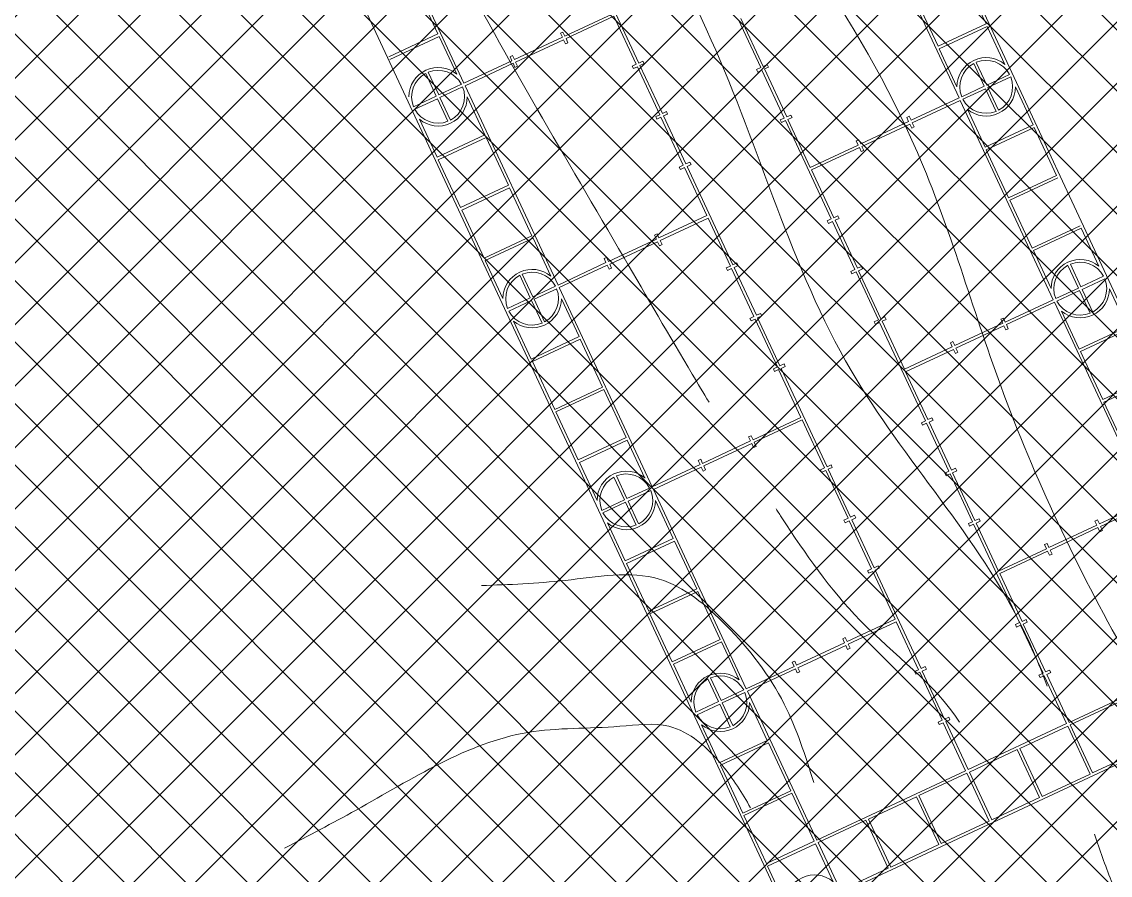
# Model space of a CAD drawing. Header units: millimetres. Extents: x 5637 to 6048, y 3385 to 3927.
# Drawn here: x 5892.07 to 5907.71, y 3613.25 to 3625.51 of the extents above; entities that cross this region are included whole.
import ezdxf

# ---------------------------------------------------------------- set-up
doc = ezdxf.new("R2010")
doc.units = ezdxf.units.MM
doc.layers.add('1', color=19, linetype='Continuous', lineweight=15)
doc.layers.add('hatch', color=253, linetype='Continuous', lineweight=13)
doc.layers.add('Contour Lines', color=253, linetype='Continuous')
doc.layers.add('plants1', color=7, linetype='Continuous', true_color=0x89ee5d)
pattern_1 = [(45, (2816.3681, -1263.7476), (-0.265165043, 0.265165043), []), (135, (2816.3681, -1263.7476), (-0.79549513, 0.265165043), [0.9375, -0.5625])]
pattern_2 = [(45, (2816.3681, -1263.7476), (-0.44194174, 0.44194174), []), (135, (2816.3681, -1263.7476), (-0.44194174, -0.44194174), [])]

# ---------------------------------------------------------------- blocks, each defined once
blk = doc.blocks.new('4125')
at = {"lineweight": 20, "ltscale": 0.5}
for p, q in [((3321.433, 4942.257), (3328.195, 4927.756)), ((3322.032, 4938.983), (3323.368, 4936.119)), ((3320.908, 4924.358), (3314.146, 4938.859)), ((3316.251, 4936.332), (3315.254, 4938.471)), ((3318.765, 4936.621), (3318.105, 4938.035)), ((3323.434, 4937.871), (3323.755, 4937.182)), ((3315.877, 4937.04), (3315.556, 4937.729)), ((3322.745, 4937.55), (3323.066, 4936.861)), ((3318.39, 4937.329), (3317.701, 4937.008)), ((3318.407, 4937.293), (3317.718, 4936.972)), ((3318.728, 4936.604), (3318.407, 4937.293)), ((3320.195, 4937.244), (3320.516, 4936.555)), ((3320.232, 4937.261), (3320.553, 4936.572)), ((3323.066, 4936.861), (3323.755, 4937.182)), ((3315.17, 4936.71), (3315.877, 4937.04)), ((3317.674, 4937.066), (3317.638, 4937.049)), ((3317.638, 4937.049), (3317.665, 4936.991)), ((3317.674, 4937.066), (3317.701, 4937.008)), ((3323.083, 4936.825), (3323.772, 4937.146)), ((3323.772, 4937.146), (3324.026, 4936.601)), ((3315.187, 4936.674), (3315.894, 4937.004)), ((3316.148, 4936.459), (3315.894, 4937.004)), ((3317.665, 4936.991), (3316.976, 4936.67)), ((3317.682, 4936.955), (3316.993, 4936.633)), ((3317.682, 4936.955), (3317.709, 4936.896)), ((3317.745, 4936.913), (3317.709, 4936.896)), ((3317.718, 4936.972), (3317.745, 4936.913)), ((3316.949, 4936.728), (3316.913, 4936.711)), ((3316.913, 4936.711), (3316.94, 4936.653)), ((3316.949, 4936.728), (3316.976, 4936.67)), ((3323.083, 4936.825), (3323.337, 4936.28)), ((3316.94, 4936.653), (3316.251, 4936.332)), ((3316.957, 4936.617), (3316.268, 4936.295)), ((3316.957, 4936.617), (3316.984, 4936.558)), ((3317.02, 4936.575), (3316.984, 4936.558)), ((3316.993, 4936.633), (3317.02, 4936.575)), ((3318.728, 4936.604), (3318.67, 4936.577)), ((3318.687, 4936.541), (3318.67, 4936.577)), ((3318.745, 4936.568), (3318.687, 4936.541)), ((3319.066, 4935.879), (3318.745, 4936.568)), ((3318.823, 4936.648), (3318.765, 4936.621)), ((3318.84, 4936.612), (3318.781, 4936.585)), ((3319.103, 4935.896), (3318.781, 4936.585)), ((3318.84, 4936.612), (3318.823, 4936.648)), ((3320.516, 4936.555), (3320.458, 4936.528)), ((3320.611, 4936.599), (3320.553, 4936.572)), ((3320.628, 4936.563), (3320.57, 4936.536)), ((3320.57, 4936.536), (3320.891, 4935.847)), ((3320.628, 4936.563), (3320.611, 4936.599)), ((3323.73, 4936.288), (3323.578, 4936.614)), ((3323.767, 4936.305), (3323.615, 4936.631)), ((3315.853, 4936.146), (3315.701, 4936.471)), ((3315.853, 4936.146), (3315.701, 4936.471)), ((3315.889, 4936.163), (3315.737, 4936.488)), ((3320.475, 4936.492), (3320.458, 4936.528)), ((3320.533, 4936.519), (3320.475, 4936.492)), ((3320.533, 4936.519), (3320.855, 4935.83)), ((3324.092, 4936.457), (3323.767, 4936.305)), ((3324.109, 4936.421), (3323.783, 4936.269)), ((3316.215, 4936.315), (3315.889, 4936.163)), ((3316.231, 4936.278), (3315.906, 4936.126)), ((3317.604, 4933.431), (3316.268, 4936.295)), ((3323.73, 4936.288), (3323.405, 4936.136)), ((3323.747, 4936.252), (3323.421, 4936.1)), ((3323.899, 4935.926), (3323.747, 4936.252)), ((3323.935, 4935.943), (3323.783, 4936.269)), ((3324.177, 4936.277), (3324.431, 4935.732)), ((3315.853, 4936.146), (3315.527, 4935.994)), ((3315.869, 4936.109), (3315.544, 4935.958)), ((3316.021, 4935.784), (3315.869, 4936.109)), ((3316.021, 4935.784), (3315.869, 4936.109)), ((3316.058, 4935.801), (3315.906, 4936.126)), ((3316.553, 4935.59), (3316.299, 4936.134)), ((3323.368, 4936.119), (3322.679, 4935.798)), ((3323.385, 4936.083), (3322.695, 4935.762)), ((3323.385, 4936.083), (3324.72, 4933.219)), ((3319.161, 4935.923), (3319.103, 4935.896)), ((3319.178, 4935.887), (3319.161, 4935.923)), ((3323.488, 4935.956), (3323.742, 4935.411)), ((3315.864, 4935.269), (3315.61, 4935.813)), ((3319.066, 4935.879), (3319.008, 4935.852)), ((3319.025, 4935.816), (3319.008, 4935.852)), ((3319.083, 4935.843), (3319.025, 4935.816)), ((3319.404, 4935.154), (3319.083, 4935.843)), ((3319.178, 4935.887), (3319.12, 4935.86)), ((3319.441, 4935.171), (3319.12, 4935.86)), ((3320.855, 4935.83), (3320.796, 4935.803)), ((3320.813, 4935.767), (3320.796, 4935.803)), ((3320.871, 4935.794), (3320.813, 4935.767)), ((3320.871, 4935.794), (3321.531, 4934.38)), ((3320.949, 4935.874), (3320.891, 4935.847)), ((3320.966, 4935.838), (3320.908, 4935.811)), ((3320.908, 4935.811), (3321.229, 4935.122)), ((3320.966, 4935.838), (3320.949, 4935.874)), ((3322.642, 4935.781), (3321.954, 4935.46)), ((3322.651, 4935.856), (3322.615, 4935.839)), ((3322.615, 4935.839), (3322.642, 4935.781)), ((3322.651, 4935.856), (3322.679, 4935.798)), ((3322.695, 4935.762), (3322.723, 4935.703)), ((3322.659, 4935.745), (3321.97, 4935.424)), ((3322.659, 4935.745), (3322.686, 4935.686)), ((3322.723, 4935.703), (3322.686, 4935.686)), ((3323.742, 4935.411), (3324.431, 4935.732)), ((3323.759, 4935.375), (3324.448, 4935.696)), ((3324.448, 4935.696), (3324.769, 4935.007)), ((3315.864, 4935.269), (3316.553, 4935.59)), ((3315.881, 4935.232), (3316.57, 4935.553)), ((3316.891, 4934.865), (3316.57, 4935.553)), ((3321.917, 4935.443), (3321.229, 4935.122)), ((3321.926, 4935.518), (3321.89, 4935.501)), ((3321.89, 4935.501), (3321.917, 4935.443)), ((3321.926, 4935.518), (3321.954, 4935.46)), ((3321.934, 4935.407), (3321.246, 4935.086)), ((3321.934, 4935.407), (3321.961, 4935.348)), ((3321.998, 4935.365), (3321.961, 4935.348)), ((3321.97, 4935.424), (3321.998, 4935.365)), ((3323.759, 4935.375), (3324.08, 4934.686)), ((3316.202, 4934.543), (3315.881, 4935.232)), ((3319.404, 4935.154), (3319.346, 4935.127)), ((3319.499, 4935.198), (3319.441, 4935.171)), ((3319.516, 4935.162), (3319.458, 4935.135)), ((3320.117, 4933.721), (3319.458, 4935.135)), ((3319.516, 4935.162), (3319.499, 4935.198)), ((3319.363, 4935.09), (3319.346, 4935.127)), ((3319.421, 4935.118), (3319.363, 4935.09)), ((3319.743, 4934.429), (3319.421, 4935.118)), ((3321.246, 4935.086), (3321.567, 4934.397)), ((3324.08, 4934.686), (3324.769, 4935.007)), ((3324.097, 4934.65), (3324.786, 4934.971)), ((3316.202, 4934.543), (3316.891, 4934.865)), ((3316.219, 4934.507), (3316.908, 4934.828)), ((3317.229, 4934.14), (3316.908, 4934.828)), ((3316.541, 4933.818), (3316.219, 4934.507)), ((3324.097, 4934.65), (3324.418, 4933.961)), ((3319.743, 4934.429), (3319.054, 4934.108)), ((3319.759, 4934.393), (3319.071, 4934.071)), ((3320.081, 4933.704), (3319.759, 4934.393)), ((3321.531, 4934.38), (3321.472, 4934.353)), ((3321.489, 4934.317), (3321.472, 4934.353)), ((3321.625, 4934.424), (3321.567, 4934.397)), ((3321.642, 4934.388), (3321.584, 4934.361)), ((3321.584, 4934.361), (3321.905, 4933.672)), ((3321.642, 4934.388), (3321.625, 4934.424)), ((3321.548, 4934.344), (3321.489, 4934.317)), ((3321.548, 4934.344), (3321.869, 4933.655)), ((3324.418, 4933.961), (3325.107, 4934.282)), ((3324.435, 4933.925), (3325.124, 4934.246)), ((3325.124, 4934.246), (3325.378, 4933.701)), ((3316.541, 4933.818), (3317.229, 4934.14)), ((3316.557, 4933.782), (3317.246, 4934.103)), ((3317.5, 4933.559), (3317.246, 4934.103)), ((3319.018, 4934.091), (3318.329, 4933.77)), ((3319.034, 4934.054), (3318.346, 4933.733)), ((3319.027, 4934.166), (3318.99, 4934.149)), ((3318.99, 4934.149), (3319.018, 4934.091)), ((3319.027, 4934.166), (3319.054, 4934.108)), ((3319.034, 4934.054), (3319.062, 4933.996)), ((3319.071, 4934.071), (3319.098, 4934.013)), ((3319.098, 4934.013), (3319.062, 4933.996)), ((3324.435, 4933.925), (3324.689, 4933.38)), ((3316.811, 4933.237), (3316.557, 4933.782)), ((3318.292, 4933.753), (3317.604, 4933.431)), ((3318.302, 4933.828), (3318.265, 4933.811)), ((3318.265, 4933.811), (3318.292, 4933.753)), ((3318.302, 4933.828), (3318.329, 4933.77)), ((3318.346, 4933.733), (3318.373, 4933.675)), ((3320.175, 4933.748), (3320.117, 4933.721)), ((3320.192, 4933.712), (3320.175, 4933.748)), ((3325.119, 4933.405), (3324.967, 4933.731)), ((3317.205, 4933.246), (3317.053, 4933.571)), ((3317.241, 4933.262), (3317.089, 4933.588)), ((3318.309, 4933.716), (3317.621, 4933.395)), ((3318.309, 4933.716), (3318.337, 4933.658)), ((3318.373, 4933.675), (3318.337, 4933.658)), ((3320.081, 4933.704), (3320.022, 4933.677)), ((3320.039, 4933.64), (3320.022, 4933.677)), ((3320.098, 4933.668), (3320.039, 4933.64)), ((3320.419, 4932.979), (3320.098, 4933.668)), ((3320.192, 4933.712), (3320.134, 4933.684)), ((3320.455, 4932.996), (3320.134, 4933.684)), ((3321.869, 4933.655), (3321.811, 4933.628)), ((3321.827, 4933.592), (3321.811, 4933.628)), ((3321.886, 4933.619), (3321.827, 4933.592)), ((3321.886, 4933.619), (3322.207, 4932.93)), ((3321.963, 4933.699), (3321.905, 4933.672)), ((3321.98, 4933.663), (3321.922, 4933.636)), ((3321.922, 4933.636), (3322.243, 4932.947)), ((3321.98, 4933.663), (3321.963, 4933.699)), ((3325.083, 4933.388), (3324.931, 4933.714)), ((3317.567, 4933.414), (3317.241, 4933.262)), ((3325.445, 4933.557), (3325.119, 4933.405)), ((3325.462, 4933.521), (3325.136, 4933.369)), ((3317.584, 4933.378), (3317.258, 4933.226)), ((3318.956, 4930.531), (3317.621, 4933.395)), ((3325.083, 4933.388), (3324.757, 4933.236)), ((3325.1, 4933.352), (3324.774, 4933.2)), ((3325.252, 4933.026), (3325.1, 4933.352)), ((3325.288, 4933.043), (3325.136, 4933.369)), ((3325.529, 4933.377), (3325.783, 4932.832)), ((3317.205, 4933.246), (3316.879, 4933.094)), ((3317.222, 4933.209), (3316.896, 4933.057)), ((3317.374, 4932.883), (3317.222, 4933.209)), ((3317.41, 4932.9), (3317.258, 4933.226)), ((3317.906, 4932.69), (3317.651, 4933.234)), ((3324.72, 4933.219), (3324.031, 4932.898)), ((3324.737, 4933.183), (3324.048, 4932.862)), ((3324.737, 4933.183), (3326.073, 4930.319)), ((3320.419, 4932.979), (3320.36, 4932.952)), ((3320.377, 4932.915), (3320.36, 4932.952)), ((3320.436, 4932.942), (3320.377, 4932.915)), ((3320.757, 4932.254), (3320.436, 4932.942)), ((3320.513, 4933.023), (3320.455, 4932.996)), ((3320.53, 4932.987), (3320.472, 4932.959)), ((3320.793, 4932.271), (3320.472, 4932.959)), ((3320.53, 4932.987), (3320.513, 4933.023)), ((3322.301, 4932.974), (3322.243, 4932.947)), ((3322.318, 4932.938), (3322.26, 4932.911)), ((3322.318, 4932.938), (3322.301, 4932.974)), ((3324.004, 4932.956), (3323.968, 4932.939)), ((3323.968, 4932.939), (3323.995, 4932.881)), ((3324.004, 4932.956), (3324.031, 4932.898)), ((3324.84, 4933.056), (3325.095, 4932.511)), ((3317.217, 4932.368), (3316.963, 4932.913)), ((3322.207, 4932.93), (3322.149, 4932.903)), ((3322.166, 4932.866), (3322.149, 4932.903)), ((3322.224, 4932.894), (3322.166, 4932.866)), ((3322.224, 4932.894), (3322.883, 4931.48)), ((3322.26, 4932.911), (3322.581, 4932.222)), ((3323.995, 4932.881), (3323.306, 4932.56)), ((3324.012, 4932.845), (3323.323, 4932.524)), ((3324.012, 4932.845), (3324.039, 4932.786)), ((3324.075, 4932.803), (3324.039, 4932.786)), ((3324.048, 4932.862), (3324.075, 4932.803)), ((3325.095, 4932.511), (3325.783, 4932.832)), ((3325.111, 4932.475), (3325.8, 4932.796)), ((3317.217, 4932.368), (3317.906, 4932.69)), ((3317.234, 4932.332), (3317.922, 4932.653)), ((3318.244, 4931.964), (3317.922, 4932.653)), ((3323.27, 4932.543), (3322.581, 4932.222)), ((3323.287, 4932.507), (3322.598, 4932.185)), ((3323.279, 4932.618), (3323.243, 4932.601)), ((3323.243, 4932.601), (3323.27, 4932.543)), ((3323.279, 4932.618), (3323.306, 4932.56)), ((3323.287, 4932.507), (3323.314, 4932.448)), ((3323.323, 4932.524), (3323.35, 4932.465)), ((3325.111, 4932.475), (3325.433, 4931.786)), ((3317.555, 4931.643), (3317.234, 4932.332)), ((3323.35, 4932.465), (3323.314, 4932.448)), ((3320.757, 4932.254), (3320.699, 4932.227)), ((3320.715, 4932.19), (3320.699, 4932.227)), ((3320.774, 4932.217), (3320.715, 4932.19)), ((3321.095, 4931.529), (3320.774, 4932.217)), ((3320.851, 4932.298), (3320.793, 4932.271)), ((3320.868, 4932.262), (3320.81, 4932.234)), ((3321.469, 4930.821), (3320.81, 4932.234)), ((3320.868, 4932.262), (3320.851, 4932.298)), ((3322.598, 4932.185), (3322.919, 4931.497)), ((3325.433, 4931.786), (3326.121, 4932.107)), ((3325.45, 4931.75), (3326.138, 4932.071)), ((3317.555, 4931.643), (3318.244, 4931.964)), ((3317.572, 4931.607), (3318.261, 4931.928)), ((3318.582, 4931.239), (3318.261, 4931.928)), ((3325.45, 4931.75), (3325.771, 4931.061)), ((3317.893, 4930.918), (3317.572, 4931.607)), ((3321.095, 4931.529), (3320.406, 4931.207)), ((3321.112, 4931.492), (3320.423, 4931.171)), ((3321.433, 4930.804), (3321.112, 4931.492)), ((3322.883, 4931.48), (3322.825, 4931.453)), ((3322.842, 4931.416), (3322.825, 4931.453)), ((3322.9, 4931.444), (3322.842, 4931.416)), ((3322.9, 4931.444), (3323.221, 4930.755)), ((3322.978, 4931.524), (3322.919, 4931.497)), ((3322.995, 4931.488), (3322.936, 4931.46)), ((3322.936, 4931.46), (3323.257, 4930.772)), ((3322.995, 4931.488), (3322.978, 4931.524)), ((3317.893, 4930.918), (3318.582, 4931.239)), ((3320.379, 4931.266), (3320.343, 4931.249)), ((3320.343, 4931.249), (3320.37, 4931.191)), ((3320.379, 4931.266), (3320.406, 4931.207)), ((3317.91, 4930.882), (3318.599, 4931.203)), ((3318.853, 4930.658), (3318.599, 4931.203)), ((3320.37, 4931.191), (3319.681, 4930.869)), ((3320.387, 4931.154), (3319.698, 4930.833)), ((3320.387, 4931.154), (3320.414, 4931.096)), ((3320.45, 4931.113), (3320.414, 4931.096)), ((3320.423, 4931.171), (3320.45, 4931.113)), ((3319.654, 4930.928), (3319.618, 4930.911)), ((3319.618, 4930.911), (3319.645, 4930.852)), ((3319.654, 4930.928), (3319.681, 4930.869)), ((3318.164, 4930.337), (3317.91, 4930.882)), ((3319.645, 4930.852), (3318.956, 4930.531)), ((3319.662, 4930.816), (3318.973, 4930.495)), ((3319.662, 4930.816), (3319.689, 4930.758)), ((3319.725, 4930.775), (3319.689, 4930.758)), ((3319.698, 4930.833), (3319.725, 4930.775)), ((3321.433, 4930.804), (3321.375, 4930.776)), ((3321.392, 4930.74), (3321.375, 4930.776)), ((3321.45, 4930.767), (3321.392, 4930.74)), ((3321.771, 4930.079), (3321.45, 4930.767)), ((3321.528, 4930.848), (3321.469, 4930.821)), ((3321.544, 4930.811), (3321.486, 4930.784)), ((3321.807, 4930.095), (3321.486, 4930.784)), ((3321.544, 4930.811), (3321.528, 4930.848)), ((3323.221, 4930.755), (3323.163, 4930.728)), ((3323.316, 4930.799), (3323.257, 4930.772)), ((3323.333, 4930.763), (3323.274, 4930.735)), ((3323.333, 4930.763), (3323.316, 4930.799)), ((3318.557, 4930.345), (3318.405, 4930.671)), ((3318.594, 4930.362), (3318.442, 4930.688)), ((3323.18, 4930.691), (3323.163, 4930.728)), ((3323.238, 4930.719), (3323.18, 4930.691)), ((3323.238, 4930.719), (3323.559, 4930.03)), ((3323.274, 4930.735), (3323.596, 4930.047)), ((3318.919, 4930.514), (3318.594, 4930.362)), ((3318.936, 4930.478), (3318.61, 4930.326)), ((3320.308, 4927.631), (3318.973, 4930.495)), ((3318.557, 4930.345), (3318.231, 4930.193)), ((3318.574, 4930.309), (3318.248, 4930.157)), ((3318.726, 4929.983), (3318.574, 4930.309)), ((3318.762, 4930), (3318.61, 4930.326)), ((3319.258, 4929.789), (3319.004, 4930.334)), ((3326.073, 4930.319), (3325.384, 4929.998)), ((3326.089, 4930.283), (3325.401, 4929.962)), ((3321.866, 4930.123), (3321.807, 4930.095)), ((3321.883, 4930.086), (3321.866, 4930.123)), ((3318.569, 4929.468), (3318.315, 4930.013)), ((3321.771, 4930.079), (3321.713, 4930.051)), ((3321.73, 4930.015), (3321.713, 4930.051)), ((3321.788, 4930.042), (3321.73, 4930.015)), ((3322.109, 4929.354), (3321.788, 4930.042)), ((3321.883, 4930.086), (3321.824, 4930.059)), ((3322.145, 4929.37), (3321.824, 4930.059)), ((3323.559, 4930.03), (3323.501, 4930.003)), ((3323.518, 4929.966), (3323.501, 4930.003)), ((3323.576, 4929.993), (3323.518, 4929.966)), ((3323.576, 4929.993), (3324.235, 4928.58)), ((3323.654, 4930.074), (3323.596, 4930.047)), ((3323.671, 4930.038), (3323.612, 4930.01)), ((3323.612, 4930.01), (3323.934, 4929.322)), ((3323.671, 4930.038), (3323.654, 4930.074)), ((3325.347, 4929.981), (3324.659, 4929.66)), ((3325.357, 4930.056), (3325.32, 4930.039)), ((3325.32, 4930.039), (3325.347, 4929.981)), ((3325.357, 4930.056), (3325.384, 4929.998)), ((3325.364, 4929.945), (3324.676, 4929.623)), ((3325.364, 4929.945), (3325.392, 4929.886)), ((3325.428, 4929.903), (3325.392, 4929.886)), ((3325.401, 4929.962), (3325.428, 4929.903)), ((3318.569, 4929.468), (3319.258, 4929.789)), ((3318.586, 4929.432), (3319.275, 4929.753)), ((3319.596, 4929.064), (3319.275, 4929.753)), ((3324.632, 4929.718), (3324.595, 4929.701)), ((3324.595, 4929.701), (3324.622, 4929.643)), ((3324.632, 4929.718), (3324.659, 4929.66)), ((3324.622, 4929.643), (3323.934, 4929.322)), ((3324.639, 4929.607), (3323.951, 4929.285)), ((3324.639, 4929.607), (3324.667, 4929.548)), ((3324.703, 4929.565), (3324.667, 4929.548)), ((3324.676, 4929.623), (3324.703, 4929.565)), ((3318.907, 4928.743), (3318.586, 4929.432)), ((3322.109, 4929.354), (3322.051, 4929.326)), ((3322.204, 4929.398), (3322.145, 4929.37)), ((3322.221, 4929.361), (3322.162, 4929.334)), ((3322.221, 4929.361), (3322.204, 4929.398)), ((3322.068, 4929.29), (3322.051, 4929.326)), ((3322.126, 4929.317), (3322.068, 4929.29)), ((3322.447, 4928.628), (3322.126, 4929.317)), ((3322.822, 4927.92), (3322.162, 4929.334)), ((3323.951, 4929.285), (3324.272, 4928.597)), ((3318.907, 4928.743), (3319.596, 4929.064)), ((3318.924, 4928.707), (3319.613, 4929.028)), ((3319.934, 4928.339), (3319.613, 4929.028)), ((3319.245, 4928.018), (3318.924, 4928.707)), ((3322.447, 4928.628), (3321.759, 4928.307)), ((3322.464, 4928.592), (3321.775, 4928.271)), ((3322.785, 4927.903), (3322.464, 4928.592)), ((3324.235, 4928.58), (3324.177, 4928.552)), ((3324.33, 4928.624), (3324.272, 4928.597)), ((3324.347, 4928.587), (3324.289, 4928.56)), ((3324.289, 4928.56), (3324.61, 4927.871)), ((3324.347, 4928.587), (3324.33, 4928.624)), ((3324.194, 4928.516), (3324.177, 4928.552)), ((3324.252, 4928.543), (3324.194, 4928.516)), ((3324.252, 4928.543), (3324.574, 4927.855)), ((3319.245, 4928.018), (3319.934, 4928.339)), ((3319.262, 4927.982), (3319.951, 4928.303)), ((3320.205, 4927.758), (3319.951, 4928.303)), ((3321.722, 4928.29), (3321.033, 4927.969)), ((3321.739, 4928.254), (3321.05, 4927.933)), ((3321.731, 4928.366), (3321.695, 4928.349)), ((3321.695, 4928.349), (3321.722, 4928.29)), ((3321.731, 4928.366), (3321.759, 4928.307)), ((3321.739, 4928.254), (3321.766, 4928.196)), ((3321.775, 4928.271), (3321.803, 4928.213)), ((3321.803, 4928.213), (3321.766, 4928.196)), ((3327.087, 4928.144), (3324.948, 4927.146)), ((3319.516, 4927.437), (3319.262, 4927.982)), ((3320.997, 4927.952), (3320.308, 4927.631)), ((3321.006, 4928.027), (3320.97, 4928.011)), ((3320.97, 4928.011), (3320.997, 4927.952)), ((3321.006, 4928.027), (3321.033, 4927.969)), ((3321.05, 4927.933), (3321.078, 4927.875)), ((3322.88, 4927.948), (3322.822, 4927.92)), ((3322.897, 4927.911), (3322.88, 4927.948)), ((3319.946, 4927.462), (3319.794, 4927.788)), ((3321.014, 4927.916), (3320.325, 4927.595)), ((3321.014, 4927.916), (3321.041, 4927.858)), ((3321.078, 4927.875), (3321.041, 4927.858)), ((3322.785, 4927.903), (3322.727, 4927.876)), ((3322.744, 4927.84), (3322.727, 4927.876)), ((3322.802, 4927.867), (3322.744, 4927.84)), ((3323.123, 4927.178), (3322.802, 4927.867)), ((3322.897, 4927.911), (3322.839, 4927.884)), ((3323.16, 4927.195), (3322.839, 4927.884)), ((3324.574, 4927.855), (3324.515, 4927.827)), ((3324.532, 4927.791), (3324.515, 4927.827)), ((3324.59, 4927.818), (3324.532, 4927.791)), ((3324.59, 4927.818), (3324.912, 4927.13)), ((3324.668, 4927.899), (3324.61, 4927.871)), ((3324.685, 4927.862), (3324.627, 4927.835)), ((3324.627, 4927.835), (3324.948, 4927.146)), ((3324.685, 4927.862), (3324.668, 4927.899)), ((3319.91, 4927.445), (3319.758, 4927.771)), ((3320.272, 4927.614), (3319.946, 4927.462)), ((3320.289, 4927.578), (3319.963, 4927.426)), ((3321.323, 4925.456), (3320.325, 4927.595)), ((3319.91, 4927.445), (3319.584, 4927.293)), ((3319.927, 4927.409), (3319.601, 4927.257)), ((3320.078, 4927.083), (3319.927, 4927.409)), ((3320.115, 4927.1), (3319.963, 4927.426)), ((3320.61, 4926.889), (3320.356, 4927.434)), ((3327.442, 4927.383), (3321.677, 4924.694)), ((3325.654, 4927.431), (3324.965, 4927.11)), ((3323.123, 4927.178), (3323.065, 4927.151)), ((3323.082, 4927.115), (3323.065, 4927.151)), ((3323.218, 4927.222), (3323.16, 4927.195)), ((3323.235, 4927.186), (3323.177, 4927.159)), ((3323.498, 4926.47), (3323.177, 4927.159)), ((3323.235, 4927.186), (3323.218, 4927.222)), ((3319.921, 4926.568), (3319.667, 4927.113)), ((3323.14, 4927.142), (3323.082, 4927.115)), ((3323.462, 4926.453), (3323.14, 4927.142)), ((3324.912, 4927.13), (3323.498, 4926.47)), ((3324.929, 4927.093), (3324.24, 4926.772)), ((3324.929, 4927.093), (3325.25, 4926.404)), ((3324.965, 4927.11), (3325.286, 4926.421)), ((3319.921, 4926.568), (3320.61, 4926.889)), ((3319.938, 4926.532), (3320.627, 4926.853)), ((3320.948, 4926.164), (3320.627, 4926.853)), ((3324.204, 4926.755), (3323.515, 4926.434)), ((3324.204, 4926.755), (3324.525, 4926.066)), ((3324.24, 4926.772), (3324.561, 4926.083)), ((3325.975, 4926.743), (3325.286, 4926.421)), ((3320.26, 4925.843), (3319.938, 4926.532)), ((3323.462, 4926.453), (3321.323, 4925.456)), ((3323.478, 4926.417), (3322.79, 4926.096)), ((3323.8, 4925.728), (3323.478, 4926.417)), ((3323.836, 4925.745), (3323.515, 4926.434)), ((3325.25, 4926.404), (3324.561, 4926.083)), ((3320.26, 4925.843), (3320.948, 4926.164)), ((3320.276, 4925.807), (3320.965, 4926.128)), ((3321.286, 4925.439), (3320.965, 4926.128)), ((3322.753, 4926.079), (3322.065, 4925.758)), ((3322.753, 4926.079), (3323.075, 4925.39)), ((3322.79, 4926.096), (3323.111, 4925.407)), ((3324.525, 4926.066), (3323.836, 4925.745)), ((3320.598, 4925.118), (3320.276, 4925.807)), ((3322.028, 4925.741), (3321.34, 4925.42)), ((3322.028, 4925.741), (3322.35, 4925.052)), ((3322.065, 4925.758), (3322.386, 4925.069)), ((3323.8, 4925.728), (3323.111, 4925.407)), ((3321.286, 4925.439), (3320.598, 4925.118)), ((3321.303, 4925.403), (3320.615, 4925.082)), ((3321.557, 4924.858), (3321.303, 4925.403)), ((3321.661, 4924.731), (3321.34, 4925.42)), ((3323.075, 4925.39), (3322.386, 4925.069)), ((3320.869, 4924.537), (3320.615, 4925.082)), ((3322.35, 4925.052), (3321.661, 4924.731))]:
    blk.add_line(p, q, dxfattribs=at)
for centre, radius, start, end in [((3323.757, 4936.279), 0.42, 50.2088, 179.7912), ((3315.879, 4936.136), 0.42, 50.2088, 179.7912), ((3323.757, 4936.279), 0.38, 118.017, 201.983), ((3323.757, 4936.279), 0.38, 28.017, 111.983), ((3315.879, 4936.136), 0.38, 118.017, 201.983), ((3315.879, 4936.136), 0.38, 28.017, 111.983), ((3323.757, 4936.279), 0.38, 298.017, 21.983), ((3315.879, 4936.136), 0.38, 298.017, 21.983), ((3323.757, 4936.279), 0.42, 230.2088, 359.7912), ((3315.879, 4936.136), 0.42, 230.2088, 359.7912), ((3323.757, 4936.279), 0.38, 208.017, 291.983), ((3315.879, 4936.136), 0.38, 208.017, 291.983), ((3325.109, 4933.379), 0.42, 50.2088, 179.7912), ((3325.109, 4933.379), 0.38, 28.017, 111.983), ((3317.231, 4933.236), 0.42, 50.2088, 179.7912), ((3317.231, 4933.236), 0.38, 118.017, 201.983), ((3317.231, 4933.236), 0.38, 28.017, 111.983), ((3325.109, 4933.379), 0.38, 118.017, 201.983), ((3325.109, 4933.379), 0.38, 298.017, 21.983), ((3317.231, 4933.236), 0.38, 298.017, 21.983), ((3325.109, 4933.379), 0.42, 230.2088, 359.7912), ((3317.231, 4933.236), 0.42, 230.2088, 359.7912), ((3325.109, 4933.379), 0.38, 208.017, 291.983), ((3317.231, 4933.236), 0.38, 208.017, 291.983), ((3318.584, 4930.336), 0.42, 50.2088, 179.7912), ((3318.584, 4930.336), 0.38, 118.017, 201.983), ((3318.584, 4930.336), 0.38, 28.017, 111.983), ((3318.584, 4930.336), 0.38, 298.017, 21.983), ((3318.584, 4930.336), 0.42, 230.2088, 359.7912), ((3318.584, 4930.336), 0.38, 208.017, 291.983), ((3319.936, 4927.435), 0.42, 50.2088, 179.7912), ((3319.936, 4927.435), 0.38, 28.017, 111.983), ((3319.936, 4927.435), 0.38, 118.017, 201.983), ((3319.936, 4927.435), 0.38, 298.017, 21.983), ((3319.936, 4927.435), 0.42, 230.2088, 359.7912), ((3319.936, 4927.435), 0.38, 208.017, 291.983), ((3321.289, 4924.535), 0.42, 50.2088, 179.7912)]:
    blk.add_arc(centre, radius, start, end, dxfattribs=at)

msp = doc.modelspace()

# ---------------------------------------------------------------- hatches: boundary and pattern name
at = {"layer": 'hatch'}
h = msp.add_hatch(dxfattribs=at)
h.set_pattern_fill('ANSI37', color=256, scale=5, style=0)
h.set_pattern_definition(pattern_2)
edge = h.paths.add_edge_path()
edge.add_line((5825.959, 3727.53), (5824.661, 3726.848))
edge.add_line((5824.661, 3726.848), (5824.633, 3726.83))
edge.add_line((5824.633, 3726.83), (5832.542, 3710.894))
edge.add_arc((5842.826, 3718.231), 12.633, 215.5093, 246.4014)
edge.add_line((5837.769, 3706.655), (5873.946, 3691.476))
edge.add_arc((5876.095, 3696.599), 5.556, 247.2383, 292.4085)
edge.add_line((5878.213, 3691.463), (5912.268, 3707.343))
edge.add_line((5912.268, 3707.343), (5953.931, 3618.863))
edge.add_arc((5958.321, 3620.931), 4.852, 205.2152, 299.5026)
edge.add_line((5960.711, 3616.707), (5960.014, 3617.927))
edge.add_arc((5958.43, 3620.892), 3.362, 202.8338, 298.1028, ccw=False)
edge.add_line((5955.332, 3619.588), (5955.38, 3619.719))
edge.add_line((5955.38, 3619.719), (5912.987, 3709.333))
edge.add_line((5912.987, 3709.333), (5876.811, 3692.556))
edge.add_arc((5875.942, 3694.43), 2.065, 262.0917, 294.8805, ccw=False)
edge.add_line((5875.658, 3692.384), (5854.574, 3701.231))
edge.add_line((5854.574, 3701.231), (5838.224, 3708.092))
edge.add_arc((5842.149, 3717.446), 10.144, 205.3505, 247.2355, ccw=False)
edge.add_arc((5704.39, 3652.179), 142.294, 25.35045, 26.55666)
edge.add_arc((6385.682, 3992.7), 619.359, 205.34932, 206.556661, ccw=False)
at = {"layer": 'hatch', "true_color": 0xfacfb6}
h = msp.add_hatch(dxfattribs=at)
h.set_pattern_fill('ANSI37', color=254, scale=5, style=0)
h.set_pattern_definition(pattern_2)
edge = h.paths.add_edge_path()
edge.add_line((5878.829, 3678.671), (5875.803, 3683.321))
edge.add_line((5875.803, 3683.321), (5872.515, 3685.988))
edge.add_line((5872.515, 3685.988), (5856.784, 3692.726))
edge.add_line((5856.784, 3692.726), (5853.899, 3685.821))
edge.add_line((5853.899, 3685.821), (5870.749, 3641.341))
edge.add_line((5870.749, 3641.341), (5871.554, 3641.709))
edge.add_line((5871.554, 3641.709), (5872.192, 3640.575))
edge.add_line((5872.192, 3640.575), (5875.639, 3632.801))
edge.add_line((5875.639, 3632.801), (5874.822, 3632.427))
edge.add_line((5874.822, 3632.427), (5874.947, 3632.154))
edge.add_line((5874.947, 3632.154), (5869.994, 3629.887))
edge.add_line((5869.994, 3629.887), (5880.512, 3607.185))
edge.add_line((5880.512, 3607.185), (5890.723, 3611.96))
edge.add_line((5890.723, 3611.96), (5892.663, 3611.353))
edge.add_line((5892.663, 3611.353), (5903.03, 3607.838))
edge.add_line((5903.03, 3607.838), (5904.521, 3604.702))
edge.add_line((5904.521, 3604.702), (5908.078, 3597.417))
edge.add_line((5908.078, 3597.417), (5909.035, 3595.275))
edge.add_line((5909.035, 3595.275), (5900.443, 3591.019))
edge.add_line((5900.443, 3591.019), (5903.882, 3583.645))
edge.add_line((5903.882, 3583.645), (5910.274, 3586.625))
edge.add_line((5910.274, 3586.625), (5909.697, 3591.484))
edge.add_line((5909.697, 3591.484), (5920.318, 3596.68))
edge.add_line((5920.318, 3596.68), (5924.14, 3594.674))
edge.add_line((5924.14, 3594.674), (5930.823, 3597.795))
edge.add_line((5930.823, 3597.795), (5929.982, 3599.687))
edge.add_line((5929.982, 3599.687), (5928.81, 3600.057))
edge.add_line((5928.81, 3600.057), (5928.945, 3600.47))
edge.add_line((5928.945, 3600.47), (5924.276, 3602.176))
edge.add_line((5924.276, 3602.176), (5920.393, 3610.824))
edge.add_line((5920.393, 3610.824), (5918.609, 3609.885))
edge.add_line((5918.609, 3609.885), (5913.336, 3620.953))
edge.add_line((5913.336, 3620.953), (5915.389, 3621.936))
edge.add_line((5915.389, 3621.936), (5915.04, 3622.671))
edge.add_line((5915.04, 3622.671), (5889.656, 3677.108))
edge.add_arc((5887.979, 3680.619), 3.891, 203.5527, 295.535, ccw=False)
edge.add_line((5884.412, 3679.064), (5883.681, 3680.763))
edge.add_arc((5868.422, 3709.49), 32.529, 288.6599, 297.9765, ccw=False)
at = {"layer": 'plants1'}
h = msp.add_hatch(dxfattribs=at)
h.set_pattern_fill('ANSI38', color=256, scale=3, style=0)
h.set_pattern_definition(pattern_1)
edge = h.paths.add_edge_path()
edge.add_line((5897.406, 3740.542), (5897.69, 3738.928))
edge.add_line((5897.69, 3738.928), (5879.975, 3734.087))
edge.add_line((5879.975, 3734.087), (5854.544, 3722.537))
edge.add_line((5854.544, 3722.537), (5855.921, 3719.594))
edge.add_line((5855.921, 3719.594), (5855.304, 3719.452))
edge.add_line((5855.304, 3719.452), (5854.401, 3721.635))
edge.add_line((5854.401, 3721.635), (5848.465, 3718.93))
edge.add_line((5848.465, 3718.93), (5850.839, 3713.424))
edge.add_line((5850.839, 3713.424), (5842.699, 3709.94))
edge.add_line((5842.699, 3709.94), (5839.802, 3715.921))
edge.add_line((5839.802, 3715.921), (5834.577, 3713.547))
edge.add_arc((5835.258, 3712.049), 1.645, 114.4309, 325.875)
edge.add_line((5836.619, 3711.127), (5856.472, 3702.488))
edge.add_line((5856.472, 3702.488), (5867.063, 3707.377))
edge.add_arc((5873.087, 3706.691), 6.063, 121.0494, 173.5092, ccw=False)
edge.add_line((5869.96, 3711.886), (5868.63, 3714.781))
edge.add_line((5868.63, 3714.781), (5869.722, 3716.205))
edge.add_line((5869.722, 3716.205), (5871.955, 3719.006))
edge.add_line((5871.955, 3719.006), (5876.44, 3722.77))
edge.add_line((5876.44, 3722.77), (5878.957, 3724.099))
edge.add_line((5878.957, 3724.099), (5882.852, 3726.045))
edge.add_line((5882.852, 3726.045), (5887.411, 3727.279))
edge.add_line((5887.411, 3727.279), (5891.59, 3727.564))
edge.add_line((5891.59, 3727.564), (5894.367, 3727.801))
edge.add_line((5894.367, 3727.801), (5896.124, 3727.468))
edge.add_line((5896.124, 3727.468), (5897.406, 3724.716))
edge.add_line((5897.406, 3724.716), (5899.924, 3725.048))
edge.add_line((5899.924, 3725.048), (5902.583, 3724.288))
edge.add_line((5902.583, 3724.288), (5904.293, 3722.627))
edge.add_line((5904.293, 3722.627), (5905.148, 3721.156))
edge.add_line((5905.148, 3721.156), (5905.433, 3718.877))
edge.add_line((5905.433, 3718.877), (5905.034, 3716.996))
edge.add_line((5905.034, 3716.996), (5903.805, 3714.931))
edge.add_line((5903.805, 3714.931), (5902.107, 3713.142))
edge.add_line((5902.107, 3713.142), (5904.825, 3706.694))
edge.add_line((5904.825, 3706.694), (5913.602, 3710.951))
edge.add_line((5913.602, 3710.951), (5916.989, 3704.038))
edge.add_line((5916.989, 3704.038), (5916.039, 3703.468))
edge.add_line((5916.039, 3703.468), (5955.399, 3619.772))
edge.add_arc((5958.514, 3621.237), 3.442, 205.1864, 296.568)
edge.add_line((5960.054, 3618.158), (5960.718, 3616.734))
edge.add_line((5960.718, 3616.734), (5970.054, 3621.193))
edge.add_line((5970.054, 3621.193), (5969.567, 3622.223))
edge.add_line((5969.567, 3622.223), (5974.517, 3624.736))
edge.add_line((5974.517, 3624.736), (5976.902, 3619.604))
edge.add_line((5976.902, 3619.604), (5973.215, 3617.867))
edge.add_line((5973.215, 3617.867), (5974.596, 3615.201))
edge.add_line((5974.596, 3615.201), (5975.945, 3615.83))
edge.add_line((5975.945, 3615.83), (5983.474, 3599.69))
edge.add_line((5983.474, 3599.69), (5982.171, 3599.086))
edge.add_line((5982.171, 3599.086), (5986.474, 3589.776))
edge.add_line((5986.474, 3589.776), (5989.056, 3590.759))
edge.add_line((5989.056, 3590.759), (5986.295, 3595.671))
edge.add_line((5986.295, 3595.671), (5986.825, 3610.766))
edge.add_line((5986.825, 3610.766), (5987.3, 3617.696))
edge.add_line((5987.3, 3617.696), (5954.74, 3636.972))
edge.add_line((5954.74, 3636.972), (5927.557, 3685.881))
edge.add_line((5927.557, 3685.881), (5923.14, 3693.618))
edge.add_line((5923.14, 3693.618), (5917.569, 3703.578))
edge.add_line((5917.569, 3703.578), (5922.936, 3711.078))
edge.add_line((5922.936, 3711.078), (5922.789, 3717.743))
edge.add_line((5922.789, 3717.743), (5908.778, 3729.752))
edge.add_line((5908.778, 3729.752), (5898.459, 3739.013))
edge.add_line((5898.459, 3739.013), (5897.652, 3740.296))
edge.add_line((5897.652, 3740.296), (5897.059, 3741.366))
edge.add_line((5897.059, 3741.366), (5897.406, 3740.542))
h = msp.add_hatch(dxfattribs=at)
h.set_pattern_fill('ANSI38', color=256, scale=3, style=0)
h.set_pattern_definition(pattern_1)
edge = h.paths.add_edge_path()
edge.add_line((5867.34, 3539.402), (5867.92, 3539.013))
edge.add_line((5867.92, 3539.013), (5868.308, 3538.645))
edge.add_line((5868.308, 3538.645), (5868.752, 3538.148))
edge.add_line((5868.752, 3538.148), (5869.041, 3537.742))
edge.add_line((5869.041, 3537.742), (5873.636, 3527.954))
edge.add_line((5873.636, 3527.954), (5903.83, 3542.008))
edge.add_line((5903.83, 3542.008), (5918.292, 3541.262))
edge.add_line((5918.292, 3541.262), (5941.162, 3551.495))
edge.add_line((5941.162, 3551.495), (5950.483, 3563.852))
edge.add_line((5950.483, 3563.852), (5964.275, 3570.231))
edge.add_line((5964.275, 3570.231), (5965.741, 3570.87))
edge.add_arc((5969.427, 3564.866), 7.045, 27.8009, 121.5464, ccw=False)
edge.add_arc((5969.675, 3565.205), 6.671, -45.7784, 26.2211, ccw=False)
edge.add_line((5974.327, 3560.424), (5968.693, 3565.053))
edge.add_line((5968.693, 3565.053), (5960.295, 3566.736))
edge.add_line((5960.295, 3566.736), (5952.863, 3563.409))
edge.add_line((5952.863, 3563.409), (5951.176, 3562.582))
edge.add_line((5951.176, 3562.582), (5942, 3550.445))
edge.add_line((5942, 3550.445), (5918.535, 3539.942))
edge.add_line((5918.535, 3539.942), (5904.708, 3540.697))
edge.add_line((5904.708, 3540.697), (5873.015, 3526.282))
edge.add_line((5873.015, 3526.282), (5867.474, 3538.114))
edge.add_line((5867.474, 3538.114), (5850.757, 3543.697))
edge.add_line((5850.757, 3543.697), (5843.662, 3553.614))
edge.add_arc((5860.091, 3565.369), 20.202, 201.3953, 215.5839, ccw=False)
edge.add_line((5841.281, 3557.999), (5825.633, 3591.334))
edge.add_line((5825.633, 3591.334), (5826.243, 3603.828))
edge.add_line((5826.243, 3603.828), (5807.932, 3643.213))
edge.add_line((5807.932, 3643.213), (5807.544, 3643.019))
edge.add_line((5807.544, 3643.019), (5797.983, 3663.178))
edge.add_line((5797.983, 3663.178), (5798.221, 3663.231))
edge.add_line((5798.221, 3663.231), (5798.431, 3663.244))
edge.add_arc((5796.471, 3658.681), 4.965, 43.2819, 66.7604, ccw=False)
edge.add_arc((5798.419, 3659.931), 2.724, 20.3316, 52.2783, ccw=False)
edge.add_line((5800.974, 3660.877), (5827.02, 3605.063))
edge.add_arc((5822.581, 3602.992), 4.898, -5.6385, 25.0165, ccw=False)
edge.add_line((5827.456, 3602.511), (5827.027, 3592.341))
edge.add_arc((5831.442, 3591.753), 4.454, 172.4152, 196.7576)
edge.add_line((5827.177, 3590.469), (5842.181, 3557.926))
edge.add_line((5842.181, 3557.926), (5843.932, 3555.588))
edge.add_line((5843.932, 3555.588), (5844.458, 3554.733))
edge.add_line((5844.458, 3554.733), (5845.512, 3553.146))
edge.add_line((5845.512, 3553.146), (5846.227, 3552.147))
edge.add_line((5846.227, 3552.147), (5850.021, 3546.975))
edge.add_arc((5853.593, 3549.596), 4.43, 216.2648, 225.9659)
edge.add_arc((5856.006, 3552.091), 7.901, 225.9659, 233.1983)
edge.add_arc((5852.865, 3547.894), 2.659, 233.1983, 246.1025)
edge.add_arc((5864.548, 3574.26), 31.498, 246.1025, 247.3946)
edge.add_line((5852.441, 3545.182), (5866.919, 3539.623))
edge.add_line((5866.919, 3539.623), (5867.34, 3539.402))
h = msp.add_hatch(dxfattribs=at)
h.set_pattern_fill('ANSI38', color=256, scale=3, style=0)
h.set_pattern_definition(pattern_1)
edge = h.paths.add_edge_path()
edge.add_line((5725.364, 3655.929), (5797.285, 3662.691))
edge.add_line((5797.285, 3662.691), (5824.807, 3603.238))
edge.add_line((5824.807, 3603.238), (5824.228, 3590.88))
edge.add_line((5824.228, 3590.88), (5841.23, 3554.438))
edge.add_line((5841.23, 3554.438), (5849.602, 3542.469))
edge.add_line((5849.602, 3542.469), (5866.561, 3537.067))
edge.add_line((5866.561, 3537.067), (5872.441, 3524.382))
edge.add_line((5872.441, 3524.382), (5904.707, 3539.095))
edge.add_line((5904.707, 3539.095), (5918.188, 3538.464))
edge.add_line((5918.188, 3538.464), (5942.734, 3549.513))
edge.add_line((5942.734, 3549.513), (5952.304, 3561.86))
edge.add_line((5952.304, 3561.86), (5960.573, 3565.61))
edge.add_line((5960.573, 3565.61), (5967.929, 3564.035))
edge.add_line((5967.929, 3564.035), (5968.822, 3563.47))
edge.add_line((5968.822, 3563.47), (5964.54, 3561.462))
edge.add_line((5964.54, 3561.462), (5955.845, 3557.471))
edge.add_line((5955.845, 3557.471), (5946.359, 3544.948))
edge.add_line((5946.359, 3544.948), (5919.845, 3533.075))
edge.add_line((5919.845, 3533.075), (5906.098, 3533.757))
edge.add_line((5906.098, 3533.757), (5874.594, 3519.437))
edge.add_arc((5872.372, 3524.323), 5.368, 204.0277, 294.4439, ccw=False)
edge.add_line((5867.469, 3522.138), (5862.463, 3532.33))
edge.add_line((5862.463, 3532.33), (5846.443, 3537.982))
edge.add_line((5846.443, 3537.982), (5836.473, 3552.342))
edge.add_line((5836.473, 3552.342), (5835.014, 3554.644))
edge.add_line((5835.014, 3554.644), (5818.867, 3589.841))
edge.add_line((5818.867, 3589.841), (5819.521, 3602.274))
edge.add_line((5819.521, 3602.274), (5801.553, 3640.604))
edge.add_line((5801.553, 3640.604), (5788.295, 3640.187))
edge.add_line((5788.295, 3640.187), (5786.912, 3635.335))
edge.add_line((5786.912, 3635.335), (5741.72, 3631.437))
edge.add_line((5741.72, 3631.437), (5726.648, 3641.007))
edge.add_line((5726.648, 3641.007), (5725.364, 3655.929))
at = {"layer": 'plants1', "lineweight": 9, "true_color": 0x87ea5d}
h = msp.add_hatch(dxfattribs=at)
h.set_pattern_fill('GRASS', color=83, style=0)
h.set_pattern_definition([(90, (2816.3681, -1263.7476), (-0.70710678, 0.70710678), [0.1875, -1.22671356]), (45, (2816.3681, -1263.7476), (-0.70710678, 0.70710678), [0.1875, -0.8125]), (135, (2816.3681, -1263.7476), (-0.70710678, -0.70710678), [0.1875, -0.8125])])
edge = h.paths.add_edge_path()
edge.add_line((5983.543, 3551.446), (5969.641, 3562.838))
edge.add_line((5969.641, 3562.838), (5966.492, 3561.769))
edge.add_line((5966.492, 3561.769), (5955.921, 3557.3))
edge.add_line((5955.921, 3557.3), (5946.239, 3544.639))
edge.add_line((5946.239, 3544.639), (5920.217, 3532.994))
edge.add_line((5920.217, 3532.994), (5906.122, 3533.806))
edge.add_line((5906.122, 3533.806), (5874.303, 3518.906))
edge.add_arc((5872.286, 3523.588), 5.098, 205.9057, 293.3056, ccw=False)
edge.add_line((5867.7, 3521.361), (5862.632, 3531.794))
edge.add_line((5862.632, 3531.794), (5846.301, 3537.846))
edge.add_line((5846.301, 3537.846), (5835.705, 3553.19))
edge.add_line((5835.705, 3553.19), (5829.87, 3565.464))
edge.add_line((5829.87, 3565.464), (5818.952, 3589.788))
edge.add_line((5818.952, 3589.788), (5819.105, 3602.063))
edge.add_line((5819.105, 3602.063), (5812.502, 3616.946))
edge.add_line((5812.502, 3616.946), (5783.214, 3614.413))
edge.add_line((5783.214, 3614.413), (5742.277, 3610.94))
edge.add_line((5742.277, 3610.94), (5740.644, 3628.009))
edge.add_line((5740.644, 3628.009), (5728.217, 3636.089))
edge.add_line((5728.217, 3636.089), (5724.527, 3634.145))
edge.add_line((5724.527, 3634.145), (5745.964, 3596.015))
edge.add_line((5745.964, 3596.015), (5750.559, 3599.374))
edge.add_line((5750.559, 3599.374), (5769.623, 3566.839))
edge.add_line((5769.623, 3566.839), (5734.816, 3545.998))
edge.add_line((5734.816, 3545.998), (5735.197, 3544.983))
edge.add_line((5735.197, 3544.983), (5738.117, 3540.416))
edge.add_line((5738.117, 3540.416), (5741.545, 3535.468))
edge.add_line((5741.545, 3535.468), (5749.037, 3527.602))
edge.add_line((5749.037, 3527.602), (5798.599, 3480.165))
edge.add_arc((5805.583, 3474.341), 9.094, 39.829, 140.171, ccw=False)
edge.add_line((5812.566, 3480.165), (5813.836, 3478.643))
edge.add_line((5813.836, 3478.643), (5821.581, 3487.397))
edge.add_line((5821.581, 3487.397), (5830.343, 3479.658))
edge.add_line((5830.343, 3479.658), (5822.089, 3470.396))
edge.add_line((5822.089, 3470.396), (5822.851, 3469.382))
edge.add_line((5822.851, 3469.382), (5809.501, 3454.18))
edge.add_line((5809.501, 3454.18), (5804.183, 3458.066))
edge.add_line((5804.183, 3458.066), (5802.357, 3455.686))
edge.add_line((5802.357, 3455.686), (5805.85, 3451.087))
edge.add_line((5805.85, 3451.087), (5796.325, 3440.222))
edge.add_line((5796.325, 3440.222), (5784.02, 3450.626))
edge.add_line((5784.02, 3450.626), (5793.014, 3461.339))
edge.add_line((5793.014, 3461.339), (5795.526, 3459.325))
edge.add_line((5795.526, 3459.325), (5796.853, 3460.965))
edge.add_line((5796.853, 3460.965), (5791.157, 3465.936))
edge.add_line((5791.157, 3465.936), (5792.654, 3467.652))
edge.add_arc((5786.627, 3472.912), 8, 318.8869, 400.7908)
edge.add_line((5792.683, 3478.138), (5782.845, 3488.438))
edge.add_line((5782.845, 3488.438), (5763.729, 3506.991))
edge.add_line((5763.729, 3506.991), (5752.522, 3518.421))
edge.add_line((5752.522, 3518.421), (5734.816, 3536.224))
edge.add_line((5734.816, 3536.224), (5726.083, 3549.349))
edge.add_line((5726.083, 3549.349), (5715.102, 3569.233))
edge.add_line((5715.102, 3569.233), (5688.066, 3610.011))
edge.add_line((5688.066, 3610.011), (5687.669, 3609.779))
edge.add_line((5687.669, 3609.779), (5701.642, 3588.088))
edge.add_line((5701.642, 3588.088), (5696.039, 3584.445))
edge.add_line((5696.039, 3584.445), (5702.714, 3568.95))
edge.add_line((5702.714, 3568.95), (5693.954, 3563.085))
edge.add_line((5693.954, 3563.085), (5685.569, 3556.596))
edge.add_line((5685.569, 3556.596), (5723.081, 3502.397))
edge.add_line((5723.081, 3502.397), (5785.06, 3394.671))
edge.add_line((5785.06, 3394.671), (5883.788, 3413.05))
edge.add_line((5883.788, 3413.05), (5919.33, 3457.939))
edge.add_line((5919.33, 3457.939), (5966.333, 3498.085))
edge.add_line((5966.333, 3498.085), (6010.1, 3522.463))
edge.add_line((6010.1, 3522.463), (6039.964, 3496.517))
edge.add_line((6039.964, 3496.517), (6039.964, 3522.841))
edge.add_line((6039.964, 3522.841), (6037.045, 3526.909))
edge.add_line((6037.045, 3526.909), (6033.325, 3517.218))
edge.add_line((6033.325, 3517.218), (6030.351, 3517.764))
edge.add_line((6030.351, 3517.764), (6029.211, 3517.176))
edge.add_line((6029.211, 3517.176), (6022.483, 3530.585))
edge.add_line((6022.483, 3530.585), (6022.593, 3530.842))
edge.add_line((6022.593, 3530.842), (5996.701, 3552.464))
edge.add_line((5996.701, 3552.464), (5983.543, 3551.446))

# ---------------------------------------------------------------- linework, layer by layer
at = {"layer": 'Contour Lines', "lineweight": 5, "ltscale": 0.5}
for points, knots in [([(5887.889, 3636.5), (5888.417, 3636.616), (5890.059, 3636.855), (5892.691, 3636.75), (5895.768, 3635.537), (5898.752, 3633.049), (5901.571, 3628.854), (5904.837, 3624.617), (5906.11, 3620.019), (5907.239, 3617.662), (5907.933, 3616.425)], [33.93365, 33.93365, 33.93365, 33.93365, 35.599508, 43.889833, 49.355703, 55.162621, 66.866599, 79.635022, 86.748613, 95.254445, 95.254445, 95.254445, 95.254445]), ([(5906.806, 3615.963), (5906.704, 3616.239), (5906.03, 3617.879), (5903.503, 3620.498), (5902.193, 3625.56), (5899.183, 3629.832), (5896.909, 3633.867), (5893.718, 3635.162), (5891.499, 3635.753), (5889.911, 3635.157), (5889.194, 3634.864), (5888.714, 3634.62)], [43.900492, 43.900492, 43.900492, 43.900492, 45.66801, 54.621408, 64.934706, 76.217425, 86.255605, 91.20984, 96.576601, 99.379268, 101.195334, 101.195334, 101.195334, 101.195334]), ([(5894.61, 3631.725), (5895.079, 3631.298), (5896.633, 3629.821), (5898.257, 3626.263), (5900.22, 3622.999), (5901.451, 3620.867), (5901.864, 3620.178), (5901.945, 3620.045)], [45.733881, 45.733881, 45.733881, 45.733881, 49.519361, 58.687491, 68.630426, 72.514239, 73.448463, 73.448463, 73.448463, 73.448463]), ([(5902.907, 3618.512), (5902.936, 3618.468), (5903.301, 3617.909), (5904.062, 3616.799), (5905.192, 3615.996), (5905.546, 3615.447)], [77.067674, 77.067674, 77.067674, 77.067674, 77.380007, 81.083668, 85.162031, 85.162031, 85.162031, 85.162031]), ([(5895.845, 3613.638), (5896.185, 3613.817), (5897.338, 3614.407), (5898.858, 3615.41), (5900.447, 3615.341), (5901.472, 3615.489), (5902.127, 3614.899), (5902.421, 3614.428), (5902.541, 3614.217)], [34.06246, 34.06246, 34.06246, 34.06246, 36.369897, 41.78763, 44.438071, 45.848518, 47.740685, 49.214368, 49.214368, 49.214368, 49.214368]), ([(5912.863, 3601.19), (5912.542, 3601.914), (5911.503, 3604.485), (5910.389, 3608.754), (5908.162, 3611.908), (5907.56, 3613.612), (5907.486, 3613.836)], [11.912203, 11.912203, 11.912203, 11.912203, 16.650829, 28.632819, 38.041622, 39.450286, 39.450286, 39.450286, 39.450286])]:
    msp.add_open_spline(points, degree=3, knots=knots, dxfattribs=at)
msp.add_spline([(5898.673, 3617.41), (5899.877, 3617.484), (5901.229, 3617.503), (5902.191, 3616.837), (5903.025, 3615.708), (5903.451, 3614.579)], degree=3, dxfattribs=at)

# ---------------------------------------------------------------- block references
at = {"layer": '1', "ltscale": 0.2}
msp.add_blockref('4125', (2582.171, -1311.703), dxfattribs=at)

doc.saveas('drawing.dxf')
